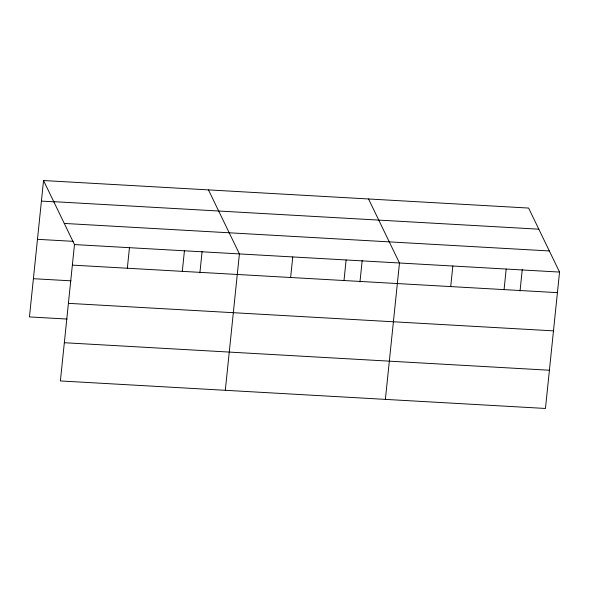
<?xml version="1.0" encoding="UTF-8"?>
<svg xmlns="http://www.w3.org/2000/svg" width="589" height="589" viewBox="0 0 589 589"><rect width="100%" height="100%" fill="white"/><g stroke="black" fill="none" stroke-linecap="round" stroke-linejoin="round"><path stroke-width="0.88" d="M43.542 180.536L74.479 244.56L60.387 380.943L545.458 408.464L559.55 272.074L528.613 208.057L43.542 180.536L29.45 316.926L67.013 319.054M127.334 268.238L129.455 247.674M182.303 271.352L184.431 250.796M199.899 272.84L202.115 251.356M225.307 390.301L239.406 253.918L208.469 189.894M290.635 277.5L292.762 256.944M343.998 280.526L346.118 259.97M359.967 281.917L362.191 260.441M385.383 399.386L399.475 262.996L368.537 198.972M450.71 286.585L452.838 266.022M504.066 289.611L506.194 269.048M520.043 291.003L522.259 269.519M53.754 201.666L538.825 229.18M41.421 201.092L54.247 201.821M64.275 223.43L549.338 250.951M37.468 239.318L73.205 241.343M74.479 244.56L559.55 272.074M72.359 265.116L557.422 292.637M33.404 278.7L70.967 280.828M68.405 303.342L553.476 330.863M64.334 342.724L549.404 370.238"/></g></svg>
